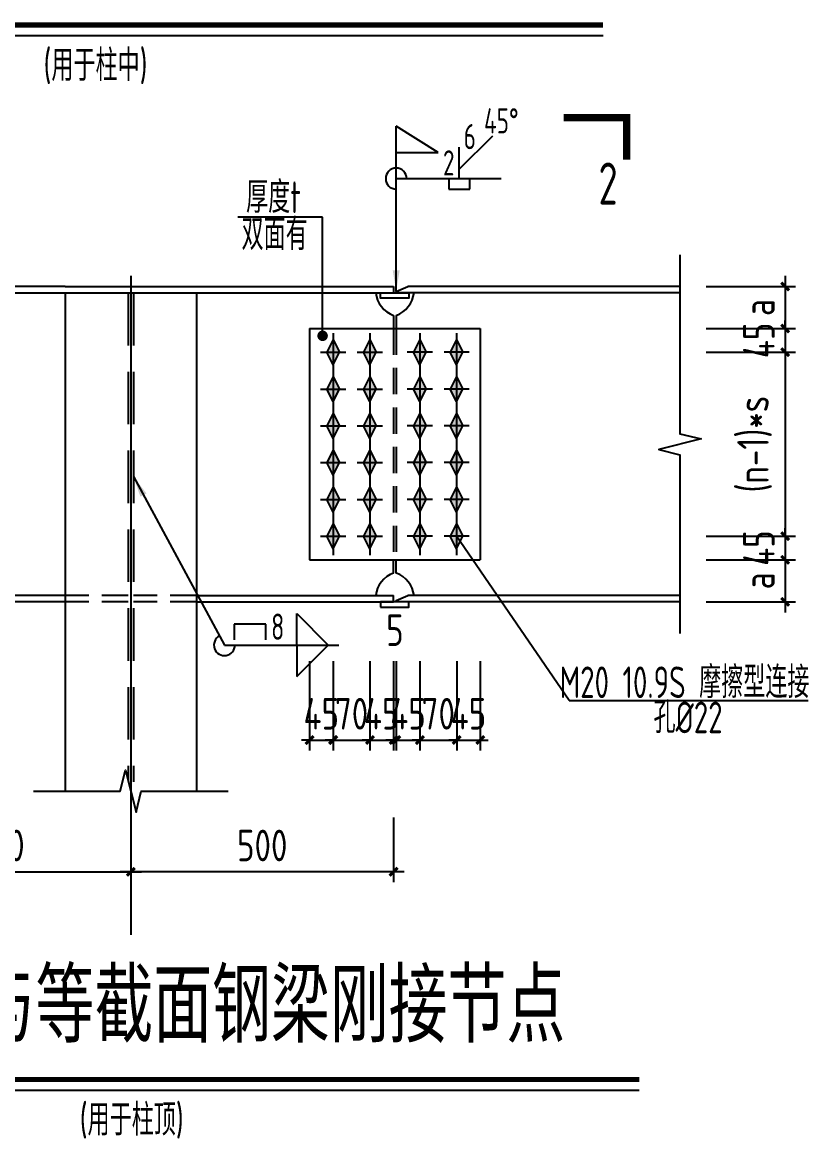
# Model space of a CAD drawing. Extents: x -89996 to 1006241, y -2176 to 440573.
# Drawn here: x 913207 to 920688, y 38333 to 48950 of the extents above; entities that cross this region are included whole.
import ezdxf
from ezdxf.enums import TextEntityAlignment as Align

# ---------------------------------------------------------------- set-up
doc = ezdxf.new("R2010")
doc.units = 0
doc.header["$LTSCALE"] = 1000
doc.header["$MEASUREMENT"] = 0
doc.linetypes.add('DASHED', pattern=[0.75, 0.5, -0.25])
for name, color, linetype in [('AXIS', 3, 'Continuous'), ('BOLT', 251, 'Continuous'), ('DIM', 146, 'Continuous'), ('GL', 150, 'Continuous'), ('NUM', 7, 'Continuous'), ('PUB_DIM', 3, 'Continuous'), ('PUB_TEXT', 7, 'Continuous'), ('PZ', 202, 'Continuous'), ('STXT_HF', 7, 'Continuous'), ('STXT_HF_TEXT', 7, 'Continuous'), ('TEXT', 7, 'Continuous'), ('THIN', 7, 'Continuous'), ('WELD', 7, 'Continuous'), ('引出线', 3, 'Continuous'), ('柱构件', 4, 'Continuous')]:
    doc.layers.add(name, color=color, linetype=linetype)
doc.styles.get("Standard").update_dxf_attribs({"font": 'gbenor.shx', "bigfont": 'gbcbig.shx'})
doc.styles.add('TSSD_Dimension', font='Tssdeng.shx', dxfattribs={"width": 0.8, "bigfont": 'hztxt.shx'})
doc.styles.add('TSSD_Label', font='tssdeng.shx', dxfattribs={"width": 0.7, "bigfont": 'hztxt.shx'})
doc.styles.add('TSSD_Norm', font='tssdeng.shx', dxfattribs={"bigfont": 'hztxt.shx'})
doc.styles.add('TSSD_Num', font='Tssdeng.shx', dxfattribs={"width": 0.7, "bigfont": 'hztxt.shx'})
doc.dimstyles.new('TSSD_20_100', dxfattribs={"dimtxt": 300, "dimasz": 75, "dimexe": 100, "dimexo": 250, "dimgap": 100, "dimtad": 1, "dimdec": 0, "dimlfac": 0.2, "dimzin": 0, "dimdsep": 46, "dimtxsty": 'TSSD_Dimension', "dimblk": 'ARCHTICK', "dimcen": 0, "dimdle": 100, "dimclrt": 7, "dimadec": 0, "dimazin": 0, "dimtfac": 1, "dimtdec": 0, "dimtix": 1, "dimtmove": 2, "dimatfit": 3, "dimfxl": 0, "dimtolj": 1, "dimtzin": 0, "dimarcsym": 0})
doc.dimstyles.new('TSSD_LEADER_STYLE_200.0', dxfattribs={"dimtxt": 0.18, "dimasz": 200, "dimexe": 0.18, "dimexo": 0.0625, "dimgap": 0.09, "dimtad": 0, "dimtih": 1, "dimtoh": 1, "dimdec": 4, "dimzin": 0, "dimdsep": 46, "dimtxsty": 'Standard', "dimcen": 0.09, "dimadec": 0, "dimazin": 0, "dimtfac": 1, "dimtdec": 4, "dimtofl": 0, "dimtmove": 0, "dimatfit": 3, "dimfxl": 0, "dimtolj": 1, "dimtzin": 0, "dimarcsym": 0})

# ---------------------------------------------------------------- blocks, each defined once
blk = doc.blocks.new('_WELD004')
at = {"color": 0, "linetype": 'ByBlock'}
for p, q in [((0, 1), (1, 0)), ((0, 0), (0, 1))]:
    blk.add_line(p, q, dxfattribs=at)
blk = doc.blocks.new('_WELD0013')
at = {"color": 0, "linetype": 'ByBlock'}
for p, q in [((0.5, 1), (0, 1)), ((0.5, 0), (0.5, 1)), ((0, 0), (0.5, 0))]:
    blk.add_line(p, q, dxfattribs=at)
blk = doc.blocks.new('_ArchTick')
at = {"color": 0, "linetype": 'ByBlock', "const_width": 0.4}
blk.add_lwpolyline([(-0.5, -0.5), (0.5, 0.5)], dxfattribs=at)
blk = doc.blocks.new('*D1002')
at = {"layer": 'Defpoints', "color": 0, "ltscale": 1000, "transparency": 16777216}
for p in [(916164, 43124), (916514, 43124), (916514, 42124)]:
    blk.add_point(p, dxfattribs=at)
at = {"layer": 'DIM', "color": 0, "lineweight": -2, "ltscale": 1000, "transparency": 16777216}
for p, q in [((916164, 42874), (916164, 42024)), ((916514, 42874), (916514, 42024)), ((916164, 42124), (916089, 42124)), ((916164, 42124), (916514, 42124)), ((916514, 42124), (916589, 42124))]:
    blk.add_line(p, q, dxfattribs=at)
at = {"layer": 'DIM', "color": 0, "lineweight": -2, "ltscale": 1000, "transparency": 16777216, "xscale": 75, "yscale": 75, "zscale": 75}
blk.add_blockref('_ArchTick', (916164, 42124), dxfattribs=at)
at = {"layer": 'DIM', "color": 0, "lineweight": -2, "ltscale": 1000, "transparency": 16777216, "xscale": 75, "yscale": 75, "zscale": 75, "rotation": 180}
blk.add_blockref('_ArchTick', (916514, 42124), dxfattribs=at)
at = {"layer": 'DIM', "color": 7, "ltscale": 1000, "transparency": 16777216, "insert": (916339, 42374), "char_height": 300, "attachment_point": 5, "style": 'TSSD_Dimension'}
blk.add_mtext('\\A1;70', dxfattribs=at)
blk = doc.blocks.new('_WELD001')
at = {"linetype": 'ByBlock'}
h = blk.add_hatch(color=0, dxfattribs=at)
h.paths.add_polyline_path([(0.8, 0.5), (0, 1), (0, 0.5)], flags=16)
edge = h.paths.add_edge_path()
edge.add_line((0.8, 0.5), (0, 1))
edge.add_line((0, 0.5), (0.8, 0.5))
edge.add_line((0, 0), (0, 1))
at = {"color": 0, "linetype": 'ByBlock'}
for p, q in [((0, 0), (0, 1)), ((0.8, 0.5), (0, 1)), ((0, 0.5), (0.8, 0.5))]:
    blk.add_line(p, q, dxfattribs=at)
blk = doc.blocks.new('*D1003')
at = {"layer": 'Defpoints', "color": 0, "ltscale": 1000, "transparency": 16777216}
for p in [(917339, 43124), (917564, 43124), (917564, 42124)]:
    blk.add_point(p, dxfattribs=at)
at = {"layer": 'DIM', "color": 0, "lineweight": -2, "ltscale": 1000, "transparency": 16777216}
for p, q in [((917339, 42874), (917339, 42024)), ((917564, 42874), (917564, 42024)), ((917339, 42124), (917264, 42124)), ((917339, 42124), (917564, 42124)), ((917564, 42124), (917639, 42124))]:
    blk.add_line(p, q, dxfattribs=at)
at = {"layer": 'DIM', "color": 0, "lineweight": -2, "ltscale": 1000, "transparency": 16777216, "xscale": 75, "yscale": 75, "zscale": 75}
blk.add_blockref('_ArchTick', (917339, 42124), dxfattribs=at)
at = {"layer": 'DIM', "color": 0, "lineweight": -2, "ltscale": 1000, "transparency": 16777216, "xscale": 75, "yscale": 75, "zscale": 75, "rotation": 180}
blk.add_blockref('_ArchTick', (917564, 42124), dxfattribs=at)
at = {"layer": 'DIM', "color": 7, "ltscale": 1000, "transparency": 16777216, "insert": (917451, 42374), "char_height": 300, "attachment_point": 5, "style": 'TSSD_Dimension'}
blk.add_mtext('\\A1;45', dxfattribs=at)
blk = doc.blocks.new('*D1004')
at = {"layer": 'Defpoints', "color": 0, "ltscale": 1000, "transparency": 16777216}
for p in [(916989, 43124), (917339, 43124), (917339, 42124)]:
    blk.add_point(p, dxfattribs=at)
at = {"layer": 'DIM', "color": 0, "lineweight": -2, "ltscale": 1000, "transparency": 16777216}
for p, q in [((916989, 42874), (916989, 42024)), ((917339, 42874), (917339, 42024)), ((916989, 42124), (916914, 42124)), ((916989, 42124), (917339, 42124)), ((917339, 42124), (917414, 42124))]:
    blk.add_line(p, q, dxfattribs=at)
at = {"layer": 'DIM', "color": 0, "lineweight": -2, "ltscale": 1000, "transparency": 16777216, "xscale": 75, "yscale": 75, "zscale": 75}
blk.add_blockref('_ArchTick', (916989, 42124), dxfattribs=at)
at = {"layer": 'DIM', "color": 0, "lineweight": -2, "ltscale": 1000, "transparency": 16777216, "xscale": 75, "yscale": 75, "zscale": 75, "rotation": 180}
blk.add_blockref('_ArchTick', (917339, 42124), dxfattribs=at)
at = {"layer": 'DIM', "color": 7, "ltscale": 1000, "transparency": 16777216, "insert": (917164, 42374), "char_height": 300, "attachment_point": 5, "style": 'TSSD_Dimension'}
blk.add_mtext('\\A1;70', dxfattribs=at)
blk = doc.blocks.new('*D1005')
at = {"layer": 'Defpoints', "color": 0, "ltscale": 1000, "transparency": 16777216}
for p in [(916764, 43124), (916989, 43124), (916989, 42124)]:
    blk.add_point(p, dxfattribs=at)
at = {"layer": 'DIM', "color": 0, "lineweight": -2, "ltscale": 1000, "transparency": 16777216}
for p, q in [((916764, 42874), (916764, 42024)), ((916989, 42874), (916989, 42024)), ((916764, 42124), (916689, 42124)), ((916764, 42124), (916989, 42124)), ((916989, 42124), (917064, 42124))]:
    blk.add_line(p, q, dxfattribs=at)
at = {"layer": 'DIM', "color": 0, "lineweight": -2, "ltscale": 1000, "transparency": 16777216, "xscale": 75, "yscale": 75, "zscale": 75}
blk.add_blockref('_ArchTick', (916764, 42124), dxfattribs=at)
at = {"layer": 'DIM', "color": 0, "lineweight": -2, "ltscale": 1000, "transparency": 16777216, "xscale": 75, "yscale": 75, "zscale": 75, "rotation": 180}
blk.add_blockref('_ArchTick', (916989, 42124), dxfattribs=at)
at = {"layer": 'DIM', "color": 7, "ltscale": 1000, "transparency": 16777216, "insert": (916876, 42374), "char_height": 300, "attachment_point": 5, "style": 'TSSD_Dimension'}
blk.add_mtext('\\A1;45', dxfattribs=at)
blk = doc.blocks.new('*D1006')
at = {"layer": 'Defpoints', "color": 0, "ltscale": 1000, "transparency": 16777216}
for p in [(916739, 43124), (916764, 43124), (916764, 42124)]:
    blk.add_point(p, dxfattribs=at)
at = {"layer": 'DIM', "color": 0, "lineweight": -2, "ltscale": 1000, "transparency": 16777216}
for p, q in [((916739, 42874), (916739, 42024)), ((916764, 42874), (916764, 42024)), ((916739, 42124), (916664, 42124)), ((916739, 42124), (916764, 42124)), ((916764, 42124), (916839, 42124))]:
    blk.add_line(p, q, dxfattribs=at)
at = {"layer": 'DIM', "color": 0, "lineweight": -2, "ltscale": 1000, "transparency": 16777216, "xscale": 75, "yscale": 75, "zscale": 75}
blk.add_blockref('_ArchTick', (916739, 42124), dxfattribs=at)
at = {"layer": 'DIM', "color": 0, "lineweight": -2, "ltscale": 1000, "transparency": 16777216, "xscale": 75, "yscale": 75, "zscale": 75, "rotation": 180}
blk.add_blockref('_ArchTick', (916764, 42124), dxfattribs=at)
at = {"layer": 'DIM', "color": 7, "ltscale": 1000, "transparency": 16777216, "insert": (916751, 43169), "char_height": 300, "attachment_point": 5, "style": 'TSSD_Dimension'}
blk.add_mtext('\\A1;5', dxfattribs=at)
blk = doc.blocks.new('*D1007')
at = {"layer": 'Defpoints', "color": 0, "ltscale": 1000, "transparency": 16777216}
for p in [(916514, 43124), (916739, 43124), (916739, 42124)]:
    blk.add_point(p, dxfattribs=at)
at = {"layer": 'DIM', "color": 0, "lineweight": -2, "ltscale": 1000, "transparency": 16777216}
for p, q in [((916514, 42874), (916514, 42024)), ((916739, 42874), (916739, 42024)), ((916514, 42124), (916439, 42124)), ((916514, 42124), (916739, 42124)), ((916739, 42124), (916814, 42124))]:
    blk.add_line(p, q, dxfattribs=at)
at = {"layer": 'DIM', "color": 0, "lineweight": -2, "ltscale": 1000, "transparency": 16777216, "xscale": 75, "yscale": 75, "zscale": 75}
blk.add_blockref('_ArchTick', (916514, 42124), dxfattribs=at)
at = {"layer": 'DIM', "color": 0, "lineweight": -2, "ltscale": 1000, "transparency": 16777216, "xscale": 75, "yscale": 75, "zscale": 75, "rotation": 180}
blk.add_blockref('_ArchTick', (916739, 42124), dxfattribs=at)
at = {"layer": 'DIM', "color": 7, "ltscale": 1000, "transparency": 16777216, "insert": (916626, 42374), "char_height": 300, "attachment_point": 5, "style": 'TSSD_Dimension'}
blk.add_mtext('\\A1;45', dxfattribs=at)
blk = doc.blocks.new('*D1008')
at = {"layer": 'Defpoints', "color": 0, "ltscale": 1000, "transparency": 16777216}
for p in [(915939, 43124), (916164, 43124), (916164, 42124)]:
    blk.add_point(p, dxfattribs=at)
at = {"layer": 'DIM', "color": 0, "lineweight": -2, "ltscale": 1000, "transparency": 16777216}
for p, q in [((915939, 42874), (915939, 42024)), ((916164, 42874), (916164, 42024)), ((915939, 42124), (915864, 42124)), ((915939, 42124), (916164, 42124)), ((916164, 42124), (916239, 42124))]:
    blk.add_line(p, q, dxfattribs=at)
at = {"layer": 'DIM', "color": 0, "lineweight": -2, "ltscale": 1000, "transparency": 16777216, "xscale": 75, "yscale": 75, "zscale": 75}
blk.add_blockref('_ArchTick', (915939, 42124), dxfattribs=at)
at = {"layer": 'DIM', "color": 0, "lineweight": -2, "ltscale": 1000, "transparency": 16777216, "xscale": 75, "yscale": 75, "zscale": 75, "rotation": 180}
blk.add_blockref('_ArchTick', (916164, 42124), dxfattribs=at)
at = {"layer": 'DIM', "color": 7, "ltscale": 1000, "transparency": 16777216, "insert": (916051, 42374), "char_height": 300, "attachment_point": 5, "style": 'TSSD_Dimension'}
blk.add_mtext('\\A1;45', dxfattribs=at)
blk = doc.blocks.new('*D1014')
at = {"layer": 'Defpoints', "color": 0, "ltscale": 1000, "transparency": 16777216}
for p in [(911739, 41638), (914239, 41638), (914239, 40871)]:
    blk.add_point(p, dxfattribs=at)
at = {"layer": 'DIM', "color": 0, "lineweight": -2, "ltscale": 1000, "transparency": 16777216}
for p, q in [((911739, 41388), (911739, 40771)), ((914239, 41388), (914239, 40771)), ((911639, 40871), (914339, 40871))]:
    blk.add_line(p, q, dxfattribs=at)
at = {"layer": 'DIM', "color": 0, "lineweight": -2, "ltscale": 1000, "transparency": 16777216, "xscale": 75, "yscale": 75, "zscale": 75, "rotation": 180}
blk.add_blockref('_ArchTick', (911739, 40871), dxfattribs=at)
at = {"layer": 'DIM', "color": 0, "lineweight": -2, "ltscale": 1000, "transparency": 16777216, "xscale": 75, "yscale": 75, "zscale": 75}
blk.add_blockref('_ArchTick', (914239, 40871), dxfattribs=at)
at = {"layer": 'DIM', "color": 7, "ltscale": 1000, "transparency": 16777216, "insert": (912989, 41121), "char_height": 300, "attachment_point": 5, "style": 'TSSD_Dimension'}
blk.add_mtext('\\A1;500', dxfattribs=at)
blk = doc.blocks.new('*D1020')
at = {"layer": 'Defpoints', "color": 0, "ltscale": 1000, "transparency": 16777216}
for p in [(914239, 41638), (916739, 41638), (914239, 40871)]:
    blk.add_point(p, dxfattribs=at)
at = {"layer": 'DIM', "color": 0, "lineweight": -2, "ltscale": 1000, "transparency": 16777216}
for p, q in [((914239, 41388), (914239, 40771)), ((916739, 41388), (916739, 40771)), ((916839, 40871), (914139, 40871))]:
    blk.add_line(p, q, dxfattribs=at)
at = {"layer": 'DIM', "color": 0, "lineweight": -2, "ltscale": 1000, "transparency": 16777216, "xscale": 75, "yscale": 75, "zscale": 75, "rotation": 180}
blk.add_blockref('_ArchTick', (914239, 40871), dxfattribs=at)
at = {"layer": 'DIM', "color": 0, "lineweight": -2, "ltscale": 1000, "transparency": 16777216, "xscale": 75, "yscale": 75, "zscale": 75}
blk.add_blockref('_ArchTick', (916739, 40871), dxfattribs=at)
at = {"layer": 'DIM', "color": 7, "ltscale": 1000, "transparency": 16777216, "insert": (915489, 41121), "char_height": 300, "attachment_point": 5, "style": 'TSSD_Dimension'}
blk.add_mtext('\\A1;500', dxfattribs=at)
blk = doc.blocks.new('_WELD008')
at = {"color": 0, "linetype": 'ByBlock'}
for p, q in [((0, 0.3), (1.061, 1.361)), ((0, 0), (0, 1))]:
    blk.add_line(p, q, dxfattribs=at)
for tag, p in [('C', (1.286, 1.416)), ('B', (0.288, 0.856)), ('A', (-0.303, -0.009))]:
    blk.add_attdef(tag, text='', height=0.8, dxfattribs=at).set_placement(p, align=Align.CENTER)
blk = doc.blocks.new('*D1021')
at = {"layer": 'Defpoints', "color": 0, "ltscale": 1000, "transparency": 16777216}
for p in [(919464, 43838), (919464, 43438), (920464, 43438)]:
    blk.add_point(p, dxfattribs=at)
at = {"layer": 'DIM', "color": 0, "lineweight": -2, "ltscale": 1000, "transparency": 16777216}
for p, q in [((920464, 43938), (920464, 43338)), ((919714, 43838), (920564, 43838)), ((919714, 43438), (920564, 43438))]:
    blk.add_line(p, q, dxfattribs=at)
at = {"layer": 'DIM', "color": 0, "lineweight": -2, "ltscale": 1000, "transparency": 16777216, "xscale": 75, "yscale": 75, "zscale": 75}
for p, rotation in [((920464, 43838), 90), ((920464, 43438), 270)]:
    blk.add_blockref('_ArchTick', p, dxfattribs=dict(at, rotation=rotation))
at = {"layer": 'DIM', "color": 7, "ltscale": 1000, "transparency": 16777216, "insert": (920214, 43638), "char_height": 300, "attachment_point": 5, "rotation": 90, "style": 'TSSD_Dimension'}
blk.add_mtext('\\A1;a', dxfattribs=at)
blk = doc.blocks.new('*D1022')
at = {"layer": 'Defpoints', "color": 0, "ltscale": 1000, "transparency": 16777216}
for p in [(919464, 44063), (919464, 43838), (920464, 43838)]:
    blk.add_point(p, dxfattribs=at)
at = {"layer": 'DIM', "color": 0, "lineweight": -2, "ltscale": 1000, "transparency": 16777216}
for p, q in [((920464, 44063), (920464, 44138)), ((919714, 44063), (920564, 44063)), ((920464, 44063), (920464, 43838)), ((919714, 43838), (920564, 43838)), ((920464, 43838), (920464, 43763))]:
    blk.add_line(p, q, dxfattribs=at)
at = {"layer": 'DIM', "color": 0, "lineweight": -2, "ltscale": 1000, "transparency": 16777216, "xscale": 75, "yscale": 75, "zscale": 75}
for p, rotation in [((920464, 44063), 270), ((920464, 43838), 90)]:
    blk.add_blockref('_ArchTick', p, dxfattribs=dict(at, rotation=rotation))
at = {"layer": 'DIM', "color": 7, "ltscale": 1000, "transparency": 16777216, "insert": (920214, 43950), "char_height": 300, "attachment_point": 5, "rotation": 90, "style": 'TSSD_Dimension'}
blk.add_mtext('\\A1;45', dxfattribs=at)
blk = doc.blocks.new('*D1023')
at = {"layer": 'Defpoints', "color": 0, "ltscale": 1000, "transparency": 16777216}
for p in [(919464, 45813), (919464, 44063), (920464, 44063)]:
    blk.add_point(p, dxfattribs=at)
at = {"layer": 'DIM', "color": 0, "lineweight": -2, "ltscale": 1000, "transparency": 16777216}
for p, q in [((920464, 45913), (920464, 43963)), ((919714, 45813), (920564, 45813)), ((919714, 44063), (920564, 44063))]:
    blk.add_line(p, q, dxfattribs=at)
at = {"layer": 'DIM', "color": 0, "lineweight": -2, "ltscale": 1000, "transparency": 16777216, "xscale": 75, "yscale": 75, "zscale": 75}
for p, rotation in [((920464, 45813), 90), ((920464, 44063), 270)]:
    blk.add_blockref('_ArchTick', p, dxfattribs=dict(at, rotation=rotation))
at = {"layer": 'DIM', "color": 7, "ltscale": 1000, "transparency": 16777216, "insert": (920173, 44938), "char_height": 300, "attachment_point": 5, "rotation": 90, "style": 'TSSD_Dimension'}
blk.add_mtext('\\A1;(n-1)*s', dxfattribs=at)
blk = doc.blocks.new('*D1024')
at = {"layer": 'Defpoints', "color": 0, "ltscale": 1000, "transparency": 16777216}
for p in [(919464, 46038), (919464, 45813), (920464, 45813)]:
    blk.add_point(p, dxfattribs=at)
at = {"layer": 'DIM', "color": 0, "lineweight": -2, "ltscale": 1000, "transparency": 16777216}
for p, q in [((920464, 46038), (920464, 46113)), ((919714, 46038), (920564, 46038)), ((920464, 46038), (920464, 45813)), ((919714, 45813), (920564, 45813)), ((920464, 45813), (920464, 45738))]:
    blk.add_line(p, q, dxfattribs=at)
at = {"layer": 'DIM', "color": 0, "lineweight": -2, "ltscale": 1000, "transparency": 16777216, "xscale": 75, "yscale": 75, "zscale": 75}
for p, rotation in [((920464, 46038), 270), ((920464, 45813), 90)]:
    blk.add_blockref('_ArchTick', p, dxfattribs=dict(at, rotation=rotation))
at = {"layer": 'DIM', "color": 7, "ltscale": 1000, "transparency": 16777216, "insert": (920214, 45925), "char_height": 300, "attachment_point": 5, "rotation": 90, "style": 'TSSD_Dimension'}
blk.add_mtext('\\A1;45', dxfattribs=at)
blk = doc.blocks.new('*D1025')
at = {"layer": 'Defpoints', "color": 0, "ltscale": 1000, "transparency": 16777216}
for p in [(919464, 46438), (919464, 46038), (920464, 46038)]:
    blk.add_point(p, dxfattribs=at)
at = {"layer": 'DIM', "color": 0, "lineweight": -2, "ltscale": 1000, "transparency": 16777216}
for p, q in [((920464, 46538), (920464, 45938)), ((919714, 46438), (920564, 46438)), ((919714, 46038), (920564, 46038))]:
    blk.add_line(p, q, dxfattribs=at)
at = {"layer": 'DIM', "color": 0, "lineweight": -2, "ltscale": 1000, "transparency": 16777216, "xscale": 75, "yscale": 75, "zscale": 75}
for p, rotation in [((920464, 46438), 90), ((920464, 46038), 270)]:
    blk.add_blockref('_ArchTick', p, dxfattribs=dict(at, rotation=rotation))
at = {"layer": 'DIM', "color": 7, "ltscale": 1000, "transparency": 16777216, "insert": (920214, 46238), "char_height": 300, "attachment_point": 5, "rotation": 90, "style": 'TSSD_Dimension'}
blk.add_mtext('\\A1;a', dxfattribs=at)
blk = doc.blocks.new('_WELD002')
at = {"color": 0, "linetype": 'ByBlock'}
for p, q in [((0.5, 1), (0, 1)), ((0.5, 0), (0.5, 1)), ((0, 0), (0.5, 0))]:
    blk.add_line(p, q, dxfattribs=at)

msp = doc.modelspace()

# ---------------------------------------------------------------- hatches: boundary and pattern name
at = {"layer": 'BOLT', "ltscale": 1000}
for points in [[(916163.61, 45932.71), (916103.61, 45812.71), (916163.61, 45692.71), (916223.61, 45812.71)], [(916513.61, 45932.71), (916453.61, 45812.71), (916513.61, 45692.71), (916573.61, 45812.71)], [(916988.61, 45932.71), (917048.61, 45812.71), (916988.61, 45692.71), (916928.61, 45812.71)], [(917338.61, 45932.71), (917398.61, 45812.71), (917338.61, 45692.71), (917278.61, 45812.71)], [(916163.61, 45582.71), (916103.61, 45462.71), (916163.61, 45342.71), (916223.61, 45462.71)], [(916513.61, 45582.71), (916453.61, 45462.71), (916513.61, 45342.71), (916573.61, 45462.71)], [(916988.61, 45582.71), (917048.61, 45462.71), (916988.61, 45342.71), (916928.61, 45462.71)], [(917338.61, 45582.71), (917398.61, 45462.71), (917338.61, 45342.71), (917278.61, 45462.71)], [(916163.61, 45232.71), (916103.61, 45112.71), (916163.61, 44992.71), (916223.61, 45112.71)], [(916513.61, 45232.71), (916453.61, 45112.71), (916513.61, 44992.71), (916573.61, 45112.71)], [(916988.61, 45232.71), (917048.61, 45112.71), (916988.61, 44992.71), (916928.61, 45112.71)], [(917338.61, 45232.71), (917398.61, 45112.71), (917338.61, 44992.71), (917278.61, 45112.71)], [(916163.61, 44882.71), (916103.61, 44762.71), (916163.61, 44642.71), (916223.61, 44762.71)], [(916513.61, 44882.71), (916453.61, 44762.71), (916513.61, 44642.71), (916573.61, 44762.71)], [(916988.61, 44882.71), (917048.61, 44762.71), (916988.61, 44642.71), (916928.61, 44762.71)], [(917338.61, 44882.71), (917398.61, 44762.71), (917338.61, 44642.71), (917278.61, 44762.71)], [(916163.61, 44532.71), (916103.61, 44412.71), (916163.61, 44292.71), (916223.61, 44412.71)], [(916513.61, 44532.71), (916453.61, 44412.71), (916513.61, 44292.71), (916573.61, 44412.71)], [(916988.61, 44532.71), (917048.61, 44412.71), (916988.61, 44292.71), (916928.61, 44412.71)], [(917338.61, 44532.71), (917398.61, 44412.71), (917338.61, 44292.71), (917278.61, 44412.71)], [(916163.61, 44182.71), (916103.61, 44062.71), (916163.61, 43942.71), (916223.61, 44062.71)], [(916513.61, 44182.71), (916453.61, 44062.71), (916513.61, 43942.71), (916573.61, 44062.71)], [(916988.61, 44182.71), (917048.61, 44062.71), (916988.61, 43942.71), (916928.61, 44062.71)], [(917338.61, 44182.71), (917398.61, 44062.71), (917338.61, 43942.71), (917278.61, 44062.71)]]:
    msp.add_hatch(color=256, dxfattribs=at).paths.add_polyline_path(points)

# ---------------------------------------------------------------- linework, layer by layer
at = {"layer": 'AXIS'}
msp.add_line((914238.61, 46537.71), (914238.61, 40270.89), dxfattribs=at)
at = {"layer": 'BOLT', "ltscale": 1000}
for p, q in [((916163.61, 45992.71), (916163.61, 45632.71)), ((916513.61, 45992.71), (916513.61, 45632.71)), ((916988.61, 45992.71), (916988.61, 45632.71)), ((917338.61, 45992.71), (917338.61, 45632.71)), ((916163.61, 45932.71), (916103.61, 45812.71)), ((916163.61, 45932.71), (916223.61, 45812.71)), ((916513.61, 45932.71), (916453.61, 45812.71)), ((916513.61, 45932.71), (916573.61, 45812.71)), ((916988.61, 45932.71), (916928.61, 45812.71)), ((916988.61, 45932.71), (917048.61, 45812.71)), ((917338.61, 45932.71), (917278.61, 45812.71)), ((917338.61, 45932.71), (917398.61, 45812.71)), ((916043.61, 45812.71), (916283.61, 45812.71)), ((916163.61, 45692.71), (916103.61, 45812.71)), ((916163.61, 45692.71), (916223.61, 45812.71)), ((916393.61, 45812.71), (916633.61, 45812.71)), ((916513.61, 45692.71), (916453.61, 45812.71)), ((916513.61, 45692.71), (916573.61, 45812.71)), ((917108.61, 45812.71), (916868.61, 45812.71)), ((916988.61, 45692.71), (916928.61, 45812.71)), ((916988.61, 45692.71), (917048.61, 45812.71)), ((917458.61, 45812.71), (917218.61, 45812.71)), ((917338.61, 45692.71), (917278.61, 45812.71)), ((917338.61, 45692.71), (917398.61, 45812.71)), ((916163.61, 45582.71), (916103.61, 45462.71)), ((916163.61, 45642.71), (916163.61, 45282.71)), ((916163.61, 45582.71), (916223.61, 45462.71)), ((916513.61, 45582.71), (916453.61, 45462.71)), ((916513.61, 45642.71), (916513.61, 45282.71)), ((916513.61, 45582.71), (916573.61, 45462.71)), ((916988.61, 45582.71), (916928.61, 45462.71)), ((916988.61, 45642.71), (916988.61, 45282.71)), ((916988.61, 45582.71), (917048.61, 45462.71)), ((917338.61, 45582.71), (917278.61, 45462.71)), ((917338.61, 45642.71), (917338.61, 45282.71)), ((917338.61, 45582.71), (917398.61, 45462.71)), ((916043.61, 45462.71), (916283.61, 45462.71)), ((916163.61, 45342.71), (916103.61, 45462.71)), ((916163.61, 45342.71), (916223.61, 45462.71)), ((916393.61, 45462.71), (916633.61, 45462.71)), ((916513.61, 45342.71), (916453.61, 45462.71)), ((916513.61, 45342.71), (916573.61, 45462.71)), ((917108.61, 45462.71), (916868.61, 45462.71)), ((916988.61, 45342.71), (916928.61, 45462.71)), ((916988.61, 45342.71), (917048.61, 45462.71)), ((917458.61, 45462.71), (917218.61, 45462.71)), ((917338.61, 45342.71), (917278.61, 45462.71)), ((917338.61, 45342.71), (917398.61, 45462.71)), ((916163.61, 45232.71), (916103.61, 45112.71)), ((916163.61, 45292.71), (916163.61, 44932.71)), ((916163.61, 45232.71), (916223.61, 45112.71)), ((916513.61, 45232.71), (916453.61, 45112.71)), ((916513.61, 45292.71), (916513.61, 44932.71)), ((916513.61, 45232.71), (916573.61, 45112.71)), ((916988.61, 45232.71), (916928.61, 45112.71)), ((916988.61, 45292.71), (916988.61, 44932.71)), ((916988.61, 45232.71), (917048.61, 45112.71)), ((917338.61, 45232.71), (917278.61, 45112.71)), ((917338.61, 45292.71), (917338.61, 44932.71)), ((917338.61, 45232.71), (917398.61, 45112.71)), ((916043.61, 45112.71), (916283.61, 45112.71)), ((916163.61, 44992.71), (916103.61, 45112.71)), ((916163.61, 44992.71), (916223.61, 45112.71)), ((916393.61, 45112.71), (916633.61, 45112.71)), ((916513.61, 44992.71), (916453.61, 45112.71)), ((916513.61, 44992.71), (916573.61, 45112.71)), ((917108.61, 45112.71), (916868.61, 45112.71)), ((916988.61, 44992.71), (916928.61, 45112.71)), ((916988.61, 44992.71), (917048.61, 45112.71)), ((917458.61, 45112.71), (917218.61, 45112.71)), ((917338.61, 44992.71), (917278.61, 45112.71)), ((917338.61, 44992.71), (917398.61, 45112.71)), ((916163.61, 44942.71), (916163.61, 44582.71)), ((916513.61, 44942.71), (916513.61, 44582.71)), ((916988.61, 44942.71), (916988.61, 44582.71)), ((917338.61, 44942.71), (917338.61, 44582.71)), ((916163.61, 44882.71), (916103.61, 44762.71)), ((916163.61, 44882.71), (916223.61, 44762.71)), ((916513.61, 44882.71), (916453.61, 44762.71)), ((916513.61, 44882.71), (916573.61, 44762.71)), ((916988.61, 44882.71), (916928.61, 44762.71)), ((916988.61, 44882.71), (917048.61, 44762.71)), ((917338.61, 44882.71), (917278.61, 44762.71)), ((917338.61, 44882.71), (917398.61, 44762.71)), ((916043.61, 44762.71), (916283.61, 44762.71)), ((916163.61, 44642.71), (916103.61, 44762.71)), ((916163.61, 44642.71), (916223.61, 44762.71)), ((916393.61, 44762.71), (916633.61, 44762.71)), ((916513.61, 44642.71), (916453.61, 44762.71)), ((916513.61, 44642.71), (916573.61, 44762.71)), ((917108.61, 44762.71), (916868.61, 44762.71)), ((916988.61, 44642.71), (916928.61, 44762.71)), ((916988.61, 44642.71), (917048.61, 44762.71)), ((917458.61, 44762.71), (917218.61, 44762.71)), ((917338.61, 44642.71), (917278.61, 44762.71)), ((917338.61, 44642.71), (917398.61, 44762.71)), ((916163.61, 44532.71), (916103.61, 44412.71)), ((916163.61, 44592.71), (916163.61, 44232.71)), ((916163.61, 44532.71), (916223.61, 44412.71)), ((916513.61, 44532.71), (916453.61, 44412.71)), ((916513.61, 44592.71), (916513.61, 44232.71)), ((916513.61, 44532.71), (916573.61, 44412.71)), ((916988.61, 44532.71), (916928.61, 44412.71)), ((916988.61, 44592.71), (916988.61, 44232.71)), ((916988.61, 44532.71), (917048.61, 44412.71)), ((917338.61, 44532.71), (917278.61, 44412.71)), ((917338.61, 44592.71), (917338.61, 44232.71)), ((917338.61, 44532.71), (917398.61, 44412.71)), ((916043.61, 44412.71), (916283.61, 44412.71)), ((916163.61, 44292.71), (916103.61, 44412.71)), ((916163.61, 44292.71), (916223.61, 44412.71)), ((916393.61, 44412.71), (916633.61, 44412.71)), ((916513.61, 44292.71), (916453.61, 44412.71)), ((916513.61, 44292.71), (916573.61, 44412.71)), ((917108.61, 44412.71), (916868.61, 44412.71)), ((916988.61, 44292.71), (916928.61, 44412.71)), ((916988.61, 44292.71), (917048.61, 44412.71)), ((917458.61, 44412.71), (917218.61, 44412.71)), ((917338.61, 44292.71), (917278.61, 44412.71)), ((917338.61, 44292.71), (917398.61, 44412.71)), ((916163.61, 44182.71), (916103.61, 44062.71)), ((916163.61, 44242.71), (916163.61, 43882.71)), ((916163.61, 44182.71), (916223.61, 44062.71)), ((916513.61, 44182.71), (916453.61, 44062.71)), ((916513.61, 44242.71), (916513.61, 43882.71)), ((916513.61, 44182.71), (916573.61, 44062.71)), ((916988.61, 44182.71), (916928.61, 44062.71)), ((916988.61, 44242.71), (916988.61, 43882.71)), ((916988.61, 44182.71), (917048.61, 44062.71)), ((917338.61, 44182.71), (917278.61, 44062.71)), ((917338.61, 44242.71), (917338.61, 43882.71)), ((917338.61, 44182.71), (917398.61, 44062.71)), ((916043.61, 44062.71), (916283.61, 44062.71)), ((916163.61, 43942.71), (916103.61, 44062.71)), ((916163.61, 43942.71), (916223.61, 44062.71)), ((916393.61, 44062.71), (916633.61, 44062.71)), ((916513.61, 43942.71), (916453.61, 44062.71)), ((916513.61, 43942.71), (916573.61, 44062.71)), ((917108.61, 44062.71), (916868.61, 44062.71)), ((916988.61, 43942.71), (916928.61, 44062.71)), ((916988.61, 43942.71), (917048.61, 44062.71)), ((917458.61, 44062.71), (917218.61, 44062.71)), ((917338.61, 43942.71), (917278.61, 44062.71)), ((917338.61, 43942.71), (917398.61, 44062.71))]:
    msp.add_line(p, q, dxfattribs=at)
at = {"layer": 'GL', "ltscale": 1000}
for p, q in [((913613.61, 46437.71), (911738.61, 46437.71)), ((913613.61, 46437.71), (916738.61, 46437.71)), ((916738.61, 46437.71), (916738.61, 46377.71)), ((916763.61, 46391.14), (916875.67, 46437.71)), ((919463.61, 46437.71), (916875.67, 46437.71)), ((911738.61, 46377.71), (913613.61, 46377.71)), ((913613.61, 46377.71), (916738.61, 46377.71)), ((916763.61, 46391.14), (916763.61, 46377.71)), ((919463.61, 46377.71), (916763.61, 46377.71)), ((916738.61, 46163.44), (916738.61, 46037.71)), ((916763.61, 46163.44), (916763.61, 46037.71)), ((916738.61, 43711.97), (916738.61, 43837.71)), ((916763.61, 43711.97), (916763.61, 43837.71)), ((913613.61, 43497.71), (911738.61, 43497.71)), ((913613.61, 43437.71), (911738.61, 43437.71)), ((914863.61, 43497.71), (916738.61, 43497.71)), ((914863.61, 43437.71), (916738.61, 43437.71)), ((916738.61, 43437.71), (916738.61, 43497.71)), ((916738.61, 43437.71), (916738.61, 43497.71)), ((916763.61, 43451.14), (916875.67, 43497.71)), ((916763.61, 43437.71), (916763.61, 43451.14)), ((919463.61, 43437.71), (916763.61, 43437.71)), ((919463.61, 43497.71), (916875.67, 43497.71))]:
    msp.add_line(p, q, dxfattribs=at)
at = {"layer": 'GL', "linetype": 'DASHED', "ltscale": 0.5}
for p, q in [((916738.61, 46037.71), (916738.61, 43837.71)), ((916763.61, 46037.71), (916763.61, 43837.71))]:
    msp.add_line(p, q, dxfattribs=at)
at = {"layer": 'GL', "ltscale": 1000}
for centre, start, end in [((916826.01, 46406.94), 186.488705, 250.254299), ((916676.2, 46406.94), 289.745701, 353.511295), ((916826.01, 43468.47), 109.745701, 173.511295), ((916676.2, 43468.47), 6.488705, 70.254299)]:
    msp.add_arc(centre, 258.71, start, end, dxfattribs=at)
at = {"layer": 'NUM', "const_width": 50}
for points in [[(909585.61, 48925.45), (918731.31, 48925.45)], [(909929.81, 38895.46), (919075.51, 38895.46)]]:
    msp.add_lwpolyline(points, dxfattribs=at)
at = {"layer": 'PUB_DIM', "const_width": 70}
msp.add_lwpolyline([(918356.6, 48044.85), (918956.6, 48044.85), (918956.6, 47644.85)], dxfattribs=at)
at = {"layer": 'PUB_DIM'}
for points in [[(919463.61, 46737.71), (919463.61, 45037.71), (919663.61, 44987.71), (919263.61, 44887.71), (919463.61, 44837.71), (919463.61, 43137.71)], [(913313.61, 41637.71), (914138.61, 41637.71), (914188.61, 41837.71), (914288.61, 41437.71), (914338.61, 41637.71), (915163.61, 41637.71)]]:
    msp.add_lwpolyline(points, dxfattribs=at)
at = {"layer": 'PZ', "ltscale": 1000}
for p, q in [((915938.61, 46037.71), (915938.61, 43837.71)), ((915938.61, 46037.71), (917563.61, 46037.71)), ((917563.61, 46037.71), (917563.61, 43837.71)), ((915938.61, 43837.71), (917563.61, 43837.71))]:
    msp.add_line(p, q, dxfattribs=at)
at = {"layer": 'PZ', "linetype": 'DASHED', "ltscale": 0.5}
for p, q in [((914213.61, 43497.71), (913613.61, 43497.71)), ((914213.61, 43437.71), (913613.61, 43437.71)), ((914863.61, 43497.71), (914263.61, 43497.71)), ((914863.61, 43437.71), (914263.61, 43437.71))]:
    msp.add_line(p, q, dxfattribs=at)
at = {"layer": 'PZ', "ltscale": 1000}
for points in [[(916614.65, 46377.71), (916883.9, 46377.71), (916883.9, 46326.52), (916614.65, 46326.52)], [(916614.65, 43386.52), (916883.9, 43386.52), (916883.9, 43437.71), (916614.65, 43437.71)]]:
    msp.add_lwpolyline(points, close=True, dxfattribs=at)
at = {"layer": 'STXT_HF'}
msp.add_line((915129.79, 43027.06), (916217.74, 43027.06), dxfattribs=at)
msp.add_arc((915129.79, 43027.06), 100, 118.379567, 0, dxfattribs=at)
at = {"layer": 'THIN', "ltscale": 1000}
for points in [[(909585.61, 48825.45), (918731.31, 48825.45)], [(909929.81, 38795.46), (919075.51, 38795.46)]]:
    msp.add_lwpolyline(points, dxfattribs=at)
at = {"layer": 'WELD', "ltscale": 1000}
msp.add_line((916763.61, 47463.8), (917763.61, 47463.8), dxfattribs=at)
msp.add_arc((916763.61, 47463.8), 100, 0, 270, dxfattribs=at)
at = {"layer": '引出线', "ltscale": 1000}
for p, q in [((916063.59, 47096.62), (915256.18, 47096.62)), ((916063.59, 45969.01), (916063.59, 47096.62)), ((918409.5, 42500.11), (917338.61, 44062.71)), ((918409.5, 42500.11), (920682.94, 42500.11))]:
    msp.add_line(p, q, dxfattribs=at)
at = {"layer": '引出线', "ltscale": 1000, "const_width": 50}
msp.add_lwpolyline([(916038.59, 45969.01, 1), (916088.59, 45969.01, 1)], format="xyb", close=True, dxfattribs=at)
at = {"layer": '柱构件', "ltscale": 1000}
for p, q in [((913613.61, 46377.71), (913613.61, 41637.71)), ((914863.61, 46377.71), (914863.61, 41637.71))]:
    msp.add_line(p, q, dxfattribs=at)
at = {"layer": '柱构件', "linetype": 'DASHED'}
for p, q in [((914213.61, 46377.71), (914213.61, 41737.71)), ((914263.61, 46377.71), (914263.61, 41726.64))]:
    msp.add_line(p, q, dxfattribs=at)

# ---------------------------------------------------------------- block references
at = {"layer": 'STXT_HF', "xscale": 300, "yscale": 300, "zscale": 300}
msp.add_blockref('_WELD004', (915817.74, 43027.06), dxfattribs=at)
at = {"layer": 'STXT_HF', "yscale": 300, "zscale": 300}
for name, p, xscale, rotation in [('_WELD0013', (915523.51, 43077.06), 300, 90), ('_WELD004', (915817.74, 43027.06), -300, 180)]:
    msp.add_blockref(name, p, dxfattribs=dict(at, xscale=xscale, rotation=rotation))
at = {"layer": 'WELD', "ltscale": 1000}
ref = msp.add_blockref('_WELD008', (917363.61, 47463.8), dxfattribs=dict(at, xscale=300, yscale=300, zscale=300))
ref.add_attrib('6', '6', dxfattribs={"height": 240, "style": 'TSSD_Label', "width": 0.7}).set_placement((917463.61, 47863.8), align=Align.MIDDLE_CENTER)
ref.add_attrib('2', '2', dxfattribs={"height": 240, "style": 'TSSD_Label', "width": 0.7}).set_placement((917263.61, 47613.8), align=Align.MIDDLE_CENTER)
ref.add_attrib('45%%d', '45%%d', dxfattribs={"height": 240, "style": 'TSSD_Label', "width": 0.7}).set_placement((917763.61, 48013.8), align=Align.MIDDLE_CENTER)
at = {"layer": 'WELD', "ltscale": 1000, "xscale": 500, "yscale": 500, "zscale": 500}
msp.add_blockref('_WELD001', (916763.61, 47463.8), dxfattribs=at)
at = {"layer": 'WELD', "xscale": 200, "yscale": 200, "zscale": 200, "rotation": 270}
msp.add_blockref('_WELD002', (917263.61, 47463.8), dxfattribs=at)

# ---------------------------------------------------------------- texts
at = {"layer": 'PUB_TEXT', "style": 'TSSD_Num', "width": 0.7}
msp.add_text('2', height=400, dxfattribs=at).set_placement((918687.98, 47216.49))
at = {"layer": 'STXT_HF_TEXT', "style": 'TSSD_Label', "width": 0.7}
msp.add_text('8', height=250, dxfattribs=at).set_placement((915573.51, 43077.06))
at = {"layer": 'TEXT', "ltscale": 1000, "style": 'TSSD_Dimension', "width": 0.7}
for s, p in [('(用于柱中)', (913903.1, 48392.16)), ('双面有', (915606.95, 46784.04)), ('M20 10.9S 摩擦型连接', (919507.29, 42523.79)), ('孔%%C22', (919540.36, 42189.14)), ('(用于柱顶)', (914247.3, 38362.17))]:
    msp.add_text(s, height=300, dxfattribs=at).set_placement(p, align=Align.CENTER)
at = {"layer": 'TEXT', "ltscale": 1000, "style": 'TSSD_Label', "width": 0.7}
msp.add_text('厚度t', height=300, dxfattribs=at).set_placement((915335.39, 47136.59))
at = {"layer": 'TEXT', "ltscale": 1000, "style": 'TSSD_Norm', "width": 0.8}
msp.add_text('H钢柱弱轴与等截面钢梁刚接节点', height=700, dxfattribs=at).set_placement((910069.81, 39035.46), align=Align.BOTTOM_LEFT)

# ---------------------------------------------------------------- dimensions: what is measured, and where the dimension line sits
at = {"layer": 'DIM', "ltscale": 1000}
for base, p1, p2, text, picture, middle in [((920463.61, 46037.71), (919463.61, 46437.71), (919463.61, 46037.71), 'a', '*D1025', (920213.61, 46237.71)), ((920463.61, 44062.71), (919463.61, 45812.71), (919463.61, 44062.71), '(n-1)*s', '*D1023', (920173.22, 44937.71)), ((920463.61, 43437.71), (919463.61, 43837.71), (919463.61, 43437.71), 'a', '*D1021', (920213.61, 43637.71))]:
    dim = msp.add_linear_dim(base=base, p1=p1, p2=p2, angle=90, text=text, dimstyle='TSSD_20_100', dxfattribs=at)
    dim.commit()
    dim.dimension.update_dxf_attribs({"geometry": picture, "text_midpoint": middle})
for base, p1, p2, angle, picture, middle in [((920463.61, 45812.71), (919463.61, 46037.71), (919463.61, 45812.71), 90, '*D1024', (920213.61, 45925.21)), ((920463.61, 43837.71), (919463.61, 44062.71), (919463.61, 43837.71), 90, '*D1022', (920213.61, 43950.21)), ((914238.61, 40870.89), (911738.61, 41637.71), (914238.61, 41637.71), 180, '*D1014', (912988.61, 41120.89))]:
    dim = msp.add_linear_dim(base=base, p1=p1, p2=p2, angle=angle, dimstyle='TSSD_20_100', dxfattribs=at)
    dim.commit()
    dim.dimension.update_dxf_attribs({"geometry": picture, "text_midpoint": middle})
dim = msp.add_linear_dim(base=(916763.61, 42124.46), p1=(916738.61, 43124.46), p2=(916763.61, 43124.46), dimstyle='TSSD_20_100', dxfattribs=at)
dim.commit()
dim.dimension.update_dxf_attribs({"geometry": '*D1006', "text_midpoint": (916751.11, 43168.56), "dimtype": 128})
for base, p1, p2, picture, middle in [((916163.61, 42124.46), (915938.61, 43124.46), (916163.61, 43124.46), '*D1008', (916051.11, 42374.46)), ((916513.61, 42124.46), (916163.61, 43124.46), (916513.61, 43124.46), '*D1002', (916338.61, 42374.46)), ((916738.61, 42124.46), (916513.61, 43124.46), (916738.61, 43124.46), '*D1007', (916626.11, 42374.46)), ((916988.61, 42124.46), (916763.61, 43124.46), (916988.61, 43124.46), '*D1005', (916876.11, 42374.46)), ((917338.61, 42124.46), (916988.61, 43124.46), (917338.61, 43124.46), '*D1004', (917163.61, 42374.46)), ((917563.61, 42124.46), (917338.61, 43124.46), (917563.61, 43124.46), '*D1003', (917451.11, 42374.46)), ((914238.61, 40870.89), (916738.61, 41637.71), (914238.61, 41637.71), '*D1020', (915488.61, 41120.89))]:
    dim = msp.add_linear_dim(base=base, p1=p1, p2=p2, dimstyle='TSSD_20_100', dxfattribs=at)
    dim.commit()
    dim.dimension.update_dxf_attribs({"geometry": picture, "text_midpoint": middle})

# ---------------------------------------------------------------- leaders
at = {"layer": 'STXT_HF'}
msp.add_leader([(914263.61, 44630.39), (915129.79, 43027.06)], dimstyle='TSSD_LEADER_STYLE_200.0', dxfattribs=at)
at = {"layer": 'WELD', "ltscale": 1000}
msp.add_leader([(916763.61, 46391.14), (916763.61, 47463.8)], dimstyle='TSSD_LEADER_STYLE_200.0', dxfattribs=at)

doc.saveas('drawing.dxf')
